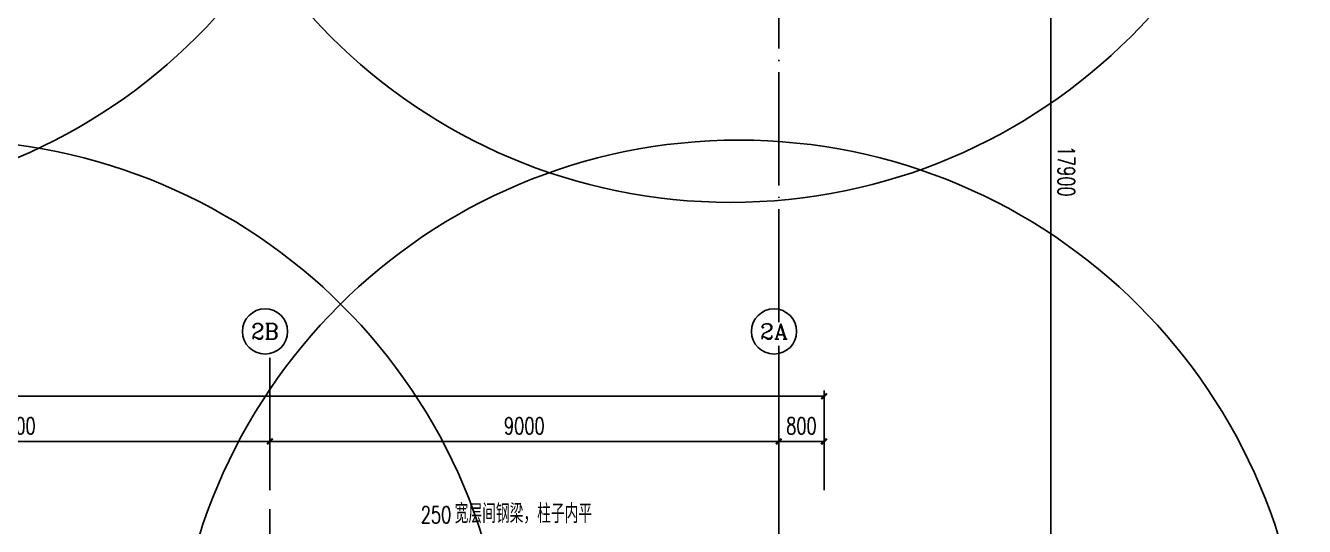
# Model space of a CAD drawing. Extents: x -821772 to -21949, y 506164 to 1049594.
# Drawn here: x -142173 to -119560, y 725887 to 734747 of the extents above; entities that cross this region are included whole.
import ezdxf
from ezdxf.enums import TextEntityAlignment as Align
from ezdxf.xclip import XClip

# ---------------------------------------------------------------- set-up
doc = ezdxf.new("R2010")
doc.units = 0
doc.header["$LTSCALE"] = 1000
doc.header["$MEASUREMENT"] = 0
doc.header["$XCLIPFRAME"] = 2
doc.linetypes.add('10平面20250807_t3$0$DOTE', pattern=[2.42, 2, -0.2, 0.02, -0.2])
doc.layers.get('Defpoints').update_dxf_attribs({"color": 210})
for name, color, linetype in [('10平面20250807_t3$0$A-AXIS-D', 8, 'Continuous'), ('10平面20250807_t3$0$A-AXIS-DOTE', 8, '10平面20250807_t3$0$DOTE'), ('10平面20250807_t3$0$A-AXIS-DP', 8, 'Continuous'), ('10平面20250807_t3$0$A-LIN-V', 8, 'Continuous'), ('10平面20250807_t3$0$AS-WALL', 8, 'Continuous'), ('10平面20250807_t3$0$PUB_TEXT', 8, 'Continuous'), ('10平面20250807_t3$0$SB_ZF消火栓', 10, 'Continuous')]:
    doc.layers.add(name, color=color, linetype=linetype)
doc.styles.add('10平面20250807_t3$0$_TCH_AXIS', font='COMPLEX', dxfattribs={"bigfont": 'GBCBIG'})
doc.styles.add('10平面20250807_t3$0$_TCH_DIM', font='SIMPLEX', dxfattribs={"bigfont": 'GBCBIG'})
doc.styles.add('10平面20250807_t3$0$_TCH_DIM_T3', font='SIMPLEX', dxfattribs={"width": 0.705882, "bigfont": 'GBCBIG'})
doc.styles.add('10平面20250807_t3$0$A-DIM_T3', font='SIMPLEX', dxfattribs={"width": 0.705882, "bigfont": 'GBCBIG'})
doc.dimstyles.new('10平面20250807_t3$0$_TCH_ARCH&&100', dxfattribs={"dimtxt": 297.5, "dimasz": 100, "dimexe": 100, "dimexo": 100, "dimgap": 126.25, "dimtad": 1, "dimdec": 0, "dimzin": 0, "dimdsep": 46, "dimtxsty": '10平面20250807_t3$0$_TCH_DIM_T3', "dimblk": '10平面20250807_t3$0$_ArchTick', "dimcen": 0.09, "dimclrt": 7, "dimazin": 2, "dimtfac": 1, "dimtdec": 0, "dimtix": 1, "dimtmove": 2, "dimatfit": 3, "dimfxl": 0, "dimtolj": 1, "dimtzin": 0, "dimarcsym": 0})
doc.dimstyles.new('10平面20250807_t3$0$A-DIM&&100', dxfattribs={"dimtxt": 297.5, "dimasz": 100, "dimexe": 100, "dimexo": 100, "dimgap": 126.25, "dimtad": 1, "dimdec": 0, "dimzin": 0, "dimdsep": 46, "dimtxsty": '10平面20250807_t3$0$A-DIM_T3', "dimblk": '10平面20250807_t3$0$_ArchTick', "dimcen": 0.09, "dimclrt": 7, "dimazin": 2, "dimtfac": 1, "dimtdec": 0, "dimtix": 1, "dimtmove": 2, "dimatfit": 3, "dimfxl": 0, "dimtolj": 1, "dimtzin": 0, "dimarcsym": 0})

# ---------------------------------------------------------------- blocks, each defined once
blk = doc.blocks.new('10平面20250807_t3$0$_ArchTick')
at = {"color": 0, "linetype": 'ByBlock', "const_width": 0.4}
blk.add_lwpolyline([(-0.5, -0.5), (0.5, 0.5)], dxfattribs=at)
blk = doc.blocks.new('*D9958')
at = {"layer": '10平面20250807_t3$0$A-AXIS-D', "color": 0, "lineweight": -2}
for p, q in [((95776, -63700), (96792, -63700)), ((96692, -63700), (96692, -81600)), ((95776, -81600), (96792, -81600))]:
    blk.add_line(p, q, dxfattribs=at)
at = {"layer": 'Defpoints', "color": 0}
for p in [(95676, -63700), (95676, -81600), (96692, -81600)]:
    blk.add_point(p, dxfattribs=at)
at = {"layer": '10平面20250807_t3$0$A-AXIS-D', "color": 0, "lineweight": -2, "xscale": 100, "yscale": 100, "zscale": 100}
for p, rotation in [((96692, -63700), 90), ((96692, -81600), 270)]:
    blk.add_blockref('10平面20250807_t3$0$_ArchTick', p, dxfattribs=dict(at, rotation=rotation))
at = {"layer": '10平面20250807_t3$0$A-AXIS-D', "color": 7, "insert": (96967, -72650), "char_height": 297.5, "attachment_point": 5, "rotation": 270, "style": '10平面20250807_t3$0$A-DIM_T3'}
blk.add_mtext('\\A1;17900', dxfattribs=at)
blk = doc.blocks.new('*D10042')
at = {"layer": '10平面20250807_t3$0$A-AXIS-D', "color": 0, "lineweight": -2}
for p, q in [((73882, -78290), (73882, -77330)), ((82882, -78290), (82882, -77330)), ((73882, -77430), (82882, -77430))]:
    blk.add_line(p, q, dxfattribs=at)
at = {"layer": 'Defpoints', "color": 0}
for p in [(82882, -77430), (73882, -78390), (82882, -78390)]:
    blk.add_point(p, dxfattribs=at)
at = {"layer": '10平面20250807_t3$0$A-AXIS-D', "color": 0, "lineweight": -2, "xscale": 100, "yscale": 100, "zscale": 100, "rotation": 180}
blk.add_blockref('10平面20250807_t3$0$_ArchTick', (73882, -77430), dxfattribs=at)
at = {"layer": '10平面20250807_t3$0$A-AXIS-D', "color": 0, "lineweight": -2, "xscale": 100, "yscale": 100, "zscale": 100}
blk.add_blockref('10平面20250807_t3$0$_ArchTick', (82882, -77430), dxfattribs=at)
at = {"layer": '10平面20250807_t3$0$A-AXIS-D', "color": 7, "insert": (78382, -77155), "char_height": 297.5, "attachment_point": 5, "style": '10平面20250807_t3$0$_TCH_DIM_T3'}
blk.add_mtext('\\A1;9000', dxfattribs=at)
blk = doc.blocks.new('*D10043')
at = {"layer": '10平面20250807_t3$0$A-AXIS-D', "color": 0, "lineweight": -2}
for p, q in [((82882, -78290), (82882, -77330)), ((91882, -78290), (91882, -77330)), ((82882, -77430), (91882, -77430))]:
    blk.add_line(p, q, dxfattribs=at)
at = {"layer": 'Defpoints', "color": 0}
for p in [(91882, -77430), (82882, -78390), (91882, -78390)]:
    blk.add_point(p, dxfattribs=at)
at = {"layer": '10平面20250807_t3$0$A-AXIS-D', "color": 0, "lineweight": -2, "xscale": 100, "yscale": 100, "zscale": 100, "rotation": 180}
blk.add_blockref('10平面20250807_t3$0$_ArchTick', (82882, -77430), dxfattribs=at)
at = {"layer": '10平面20250807_t3$0$A-AXIS-D', "color": 0, "lineweight": -2, "xscale": 100, "yscale": 100, "zscale": 100}
blk.add_blockref('10平面20250807_t3$0$_ArchTick', (91882, -77430), dxfattribs=at)
at = {"layer": '10平面20250807_t3$0$A-AXIS-D', "color": 7, "insert": (87382, -77155), "char_height": 297.5, "attachment_point": 5, "style": '10平面20250807_t3$0$_TCH_DIM_T3'}
blk.add_mtext('\\A1;9000', dxfattribs=at)
blk = doc.blocks.new('*D10044')
at = {"layer": '10平面20250807_t3$0$A-AXIS-D', "color": 0, "lineweight": -2}
for p, q in [((91882, -78290), (91882, -77330)), ((92682, -78290), (92682, -77330)), ((91882, -77430), (92682, -77430))]:
    blk.add_line(p, q, dxfattribs=at)
at = {"layer": 'Defpoints', "color": 0}
for p in [(92682, -77430), (91882, -78390), (92682, -78390)]:
    blk.add_point(p, dxfattribs=at)
at = {"layer": '10平面20250807_t3$0$A-AXIS-D', "color": 0, "lineweight": -2, "xscale": 100, "yscale": 100, "zscale": 100, "rotation": 180}
blk.add_blockref('10平面20250807_t3$0$_ArchTick', (91882, -77430), dxfattribs=at)
at = {"layer": '10平面20250807_t3$0$A-AXIS-D', "color": 0, "lineweight": -2, "xscale": 100, "yscale": 100, "zscale": 100}
blk.add_blockref('10平面20250807_t3$0$_ArchTick', (92682, -77430), dxfattribs=at)
at = {"layer": '10平面20250807_t3$0$A-AXIS-D', "color": 7, "insert": (92282, -77155), "char_height": 297.5, "attachment_point": 5, "style": '10平面20250807_t3$0$_TCH_DIM_T3'}
blk.add_mtext('\\A1;800', dxfattribs=at)
blk = doc.blocks.new('*D10045')
at = {"layer": '10平面20250807_t3$0$A-AXIS-D', "color": 0, "lineweight": -2}
for p, q in [((-65318, -78190), (-65318, -76530)), ((-65318, -76630), (92682, -76630)), ((92682, -78190), (92682, -76530))]:
    blk.add_line(p, q, dxfattribs=at)
at = {"layer": 'Defpoints', "color": 0}
for p in [(92682, -76630), (-65318, -78290), (92682, -78290)]:
    blk.add_point(p, dxfattribs=at)
at = {"layer": '10平面20250807_t3$0$A-AXIS-D', "color": 0, "lineweight": -2, "xscale": 100, "yscale": 100, "zscale": 100, "rotation": 180}
blk.add_blockref('10平面20250807_t3$0$_ArchTick', (-65318, -76630), dxfattribs=at)
at = {"layer": '10平面20250807_t3$0$A-AXIS-D', "color": 0, "lineweight": -2, "xscale": 100, "yscale": 100, "zscale": 100}
blk.add_blockref('10平面20250807_t3$0$_ArchTick', (92682, -76630), dxfattribs=at)
at = {"layer": '10平面20250807_t3$0$A-AXIS-D', "color": 7, "insert": (13682, -76355), "char_height": 297.5, "attachment_point": 5, "style": '10平面20250807_t3$0$_TCH_DIM_T3'}
blk.add_mtext('\\A1;158000', dxfattribs=at)
blk = doc.blocks.new('10平面20250807_t3$0$3243243')
at = {"layer": '10平面20250807_t3$0$PUB_TEXT', "style": '10平面20250807_t3$0$_TCH_DIM', "width": 0.705882}
blk.add_text('250', height=297.5, dxfattribs=at).set_placement((-135185.2, 725945))
at = {"layer": '10平面20250807_t3$0$PUB_TEXT', "style": '10平面20250807_t3$0$_TCH_DIM'}
blk.add_text('宽层间钢梁，柱子内平', height=337.59, dxfattribs=at).set_placement((-134585.2, 725945))
blk = doc.blocks.new('10平面20250807_t3$0$A$C5D961328')
at = {"layer": '10平面20250807_t3$0$SB_ZF消火栓'}
blk.add_hatch(color=256, dxfattribs=at).paths.add_polyline_path([(0, 40), (700, 40), (700, 240)])
at = {"layer": '10平面20250807_t3$0$A-LIN-V', "ltscale": 500}
blk.add_circle((350, 40), 10001, dxfattribs=at)
at = {"layer": '10平面20250807_t3$0$SB_ZF消火栓'}
for p, q in [((700, 240), (0, 240)), ((0, 240), (0, 40)), ((700, 240), (0, 40)), ((700, 240), (700, 40)), ((0, 40), (700, 40))]:
    blk.add_line(p, q, dxfattribs=at)
at = {"layer": '10平面20250807_t3$0$SB_ZF消火栓', "color": 1}
blk.add_circle((140, 140), 32.5, dxfattribs=at)
blk = doc.blocks.new('10平面20250807_t3$0$234243242332')
at = {"layer": '10平面20250807_t3$0$SB_ZF消火栓'}
blk.add_blockref('10平面20250807_t3$0$A$C5D961328', (-146566, 741580), dxfattribs=at)
at = {"layer": '10平面20250807_t3$0$SB_ZF消火栓', "xscale": -1}
blk.add_blockref('10平面20250807_t3$0$A$C5D961328', (-129354, 741580), dxfattribs=at)
at = {"layer": '10平面20250807_t3$0$SB_ZF消火栓', "xscale": -1, "rotation": 180}
blk.add_blockref('10平面20250807_t3$0$A$C5D961328', (-143994, 722760), dxfattribs=at)
at = {"layer": '10平面20250807_t3$0$SB_ZF消火栓', "rotation": 180}
blk.add_blockref('10平面20250807_t3$0$A$C5D961328', (-129211, 722760), dxfattribs=at)
blk = doc.blocks.new('10平面20250807_t3$0$dote')
at = {"layer": '10平面20250807_t3$0$A-AXIS-D'}
for centre in [(82797.3, -75483.9), (91797.3, -75483.9)]:
    blk.add_circle(centre, 400, dxfattribs=at)
at = {"layer": '10平面20250807_t3$0$A-AXIS-DOTE'}
blk.add_line((91882.2, -264080), (91882.2, 36662.3), dxfattribs=at)
at = {"layer": '10平面20250807_t3$0$A-AXIS-DOTE', "ltscale": 2}
blk.add_line((82882.2, -169748.9), (82882.2, -75950), dxfattribs=at)
at = {"layer": '10平面20250807_t3$0$PUB_TEXT', "style": '10平面20250807_t3$0$_TCH_AXIS'}
for s, height, p, p2 in [('2B', 276.42, (82553.8, -75622.1), (83040.8, -75622.1)), ('2A', 270.86, (91552.2, -75619.3), (92042.4, -75619.3))]:
    blk.add_text(s, height=height, dxfattribs=at).set_placement(p, p2, align=Align.FIT)
at = {"layer": '10平面20250807_t3$0$A-AXIS-D'}
dim = blk.add_linear_dim(base=(96692.2, -81600), p1=(95676.4, -63700), p2=(95676.4, -81600), angle=270, dimstyle='10平面20250807_t3$0$A-DIM&&100', override={"dimgap": 0}, dxfattribs=at)
dim.commit()
dim.dimension.update_dxf_attribs({"geometry": '*D9958', "text_midpoint": (96967.2, -72650), "dimtype": 129, "text_rotation": 270})
for base, p1, p2, picture, middle in [((92682.2, -76630), (-65317.8, -78290), (92682.2, -78290), '*D10045', (13682.2, -76355)), ((82882.2, -77430), (73882.2, -78390), (82882.2, -78390), '*D10042', (78382.2, -77155)), ((91882.2, -77430), (82882.2, -78390), (91882.2, -78390), '*D10043', (87382.2, -77155)), ((92682.2, -77430), (91882.2, -78390), (92682.2, -78390), '*D10044', (92282.2, -77155))]:
    dim = blk.add_linear_dim(base=base, p1=p1, p2=p2, angle=0, dimstyle='10平面20250807_t3$0$_TCH_ARCH&&100', override={"dimgap": 0}, dxfattribs=at)
    dim.commit()
    dim.dimension.update_dxf_attribs({"geometry": picture, "text_midpoint": middle, "dimtype": 129})
blk = doc.blocks.new('10平面20250807_t3')
at = {"layer": '10平面20250807_t3$0$A-AXIS-DP'}
blk.add_blockref('10平面20250807_t3$0$3243243', (0, 0), dxfattribs=at)
at = {"layer": '10平面20250807_t3$0$AS-WALL'}
blk.add_blockref('10平面20250807_t3$0$dote', (-220736.4, 804820), dxfattribs=at)
at = {"layer": '10平面20250807_t3$0$SB_ZF消火栓', "linetype": 'Continuous'}
blk.add_blockref('10平面20250807_t3$0$234243242332', (0, 0), dxfattribs=at)

msp = doc.modelspace()

# ---------------------------------------------------------------- block references
at = {"ltscale": 100}
ref = msp.add_blockref('10平面20250807_t3', (0, 0), dxfattribs=at)
XClip(ref).set_block_clipping_path([(-386212.6353242097, 506163.79756496), (-21948.7593967821, 884998.2285294847)])

doc.saveas('drawing.dxf')
